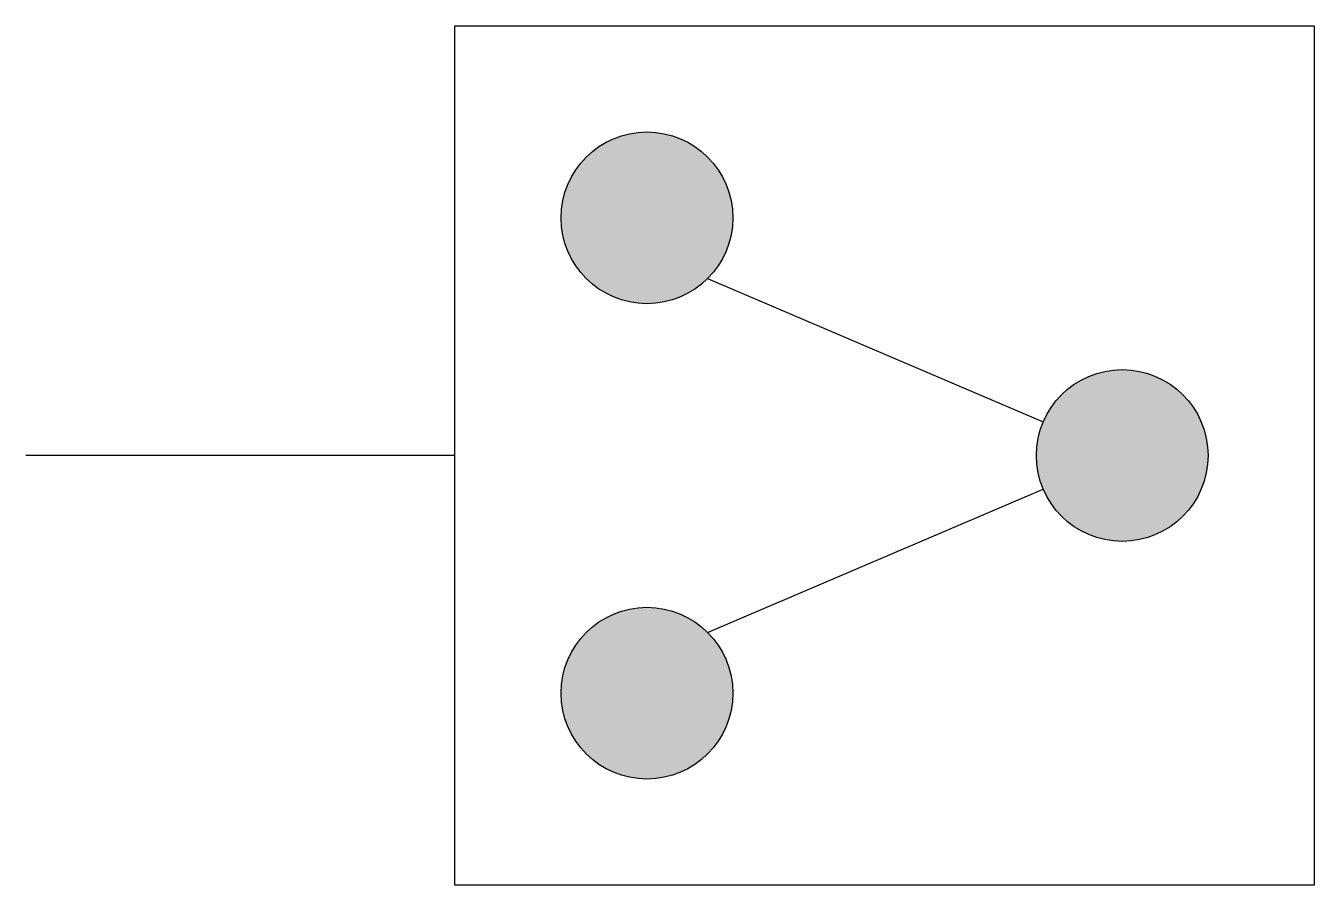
# Model space of a CAD drawing. Header units: metres. Extents: x 0 to 4.5, y -1.5 to 1.5.
import ezdxf

# ---------------------------------------------------------------- set-up
doc = ezdxf.new("R2010")
doc.units = ezdxf.units.M

msp = doc.modelspace()

# ---------------------------------------------------------------- hatches: boundary and pattern name
h = msp.add_hatch(color=256)
h.dxf.hatch_style = 1
edge = h.paths.add_edge_path()
edge.add_arc((2.171, 0.8305), 0.3, 0, 360)
h = msp.add_hatch(color=256)
h.dxf.hatch_style = 1
edge = h.paths.add_edge_path()
edge.add_arc((3.832, 0), 0.3, 0, 360)
h = msp.add_hatch(color=256)
h.dxf.hatch_style = 1
edge = h.paths.add_edge_path()
edge.add_arc((2.171, -0.8305), 0.3, 0, 360)

# ---------------------------------------------------------------- linework, layer by layer
for p, q in [((2.3831, 0.6184), (3.5561, 0.1178)), ((1.5, 0), (0, 0)), ((2.3831, -0.6184), (3.5561, -0.1178))]:
    msp.add_line(p, q)
msp.add_lwpolyline([(1.5, 1.5015), (4.503, 1.5015), (4.503, -1.5015), (1.5, -1.5015)], close=True)
for centre in [(2.171, 0.8305), (3.832, 0), (2.171, -0.8305)]:
    msp.add_circle(centre, 0.3)

doc.saveas('drawing.dxf')
